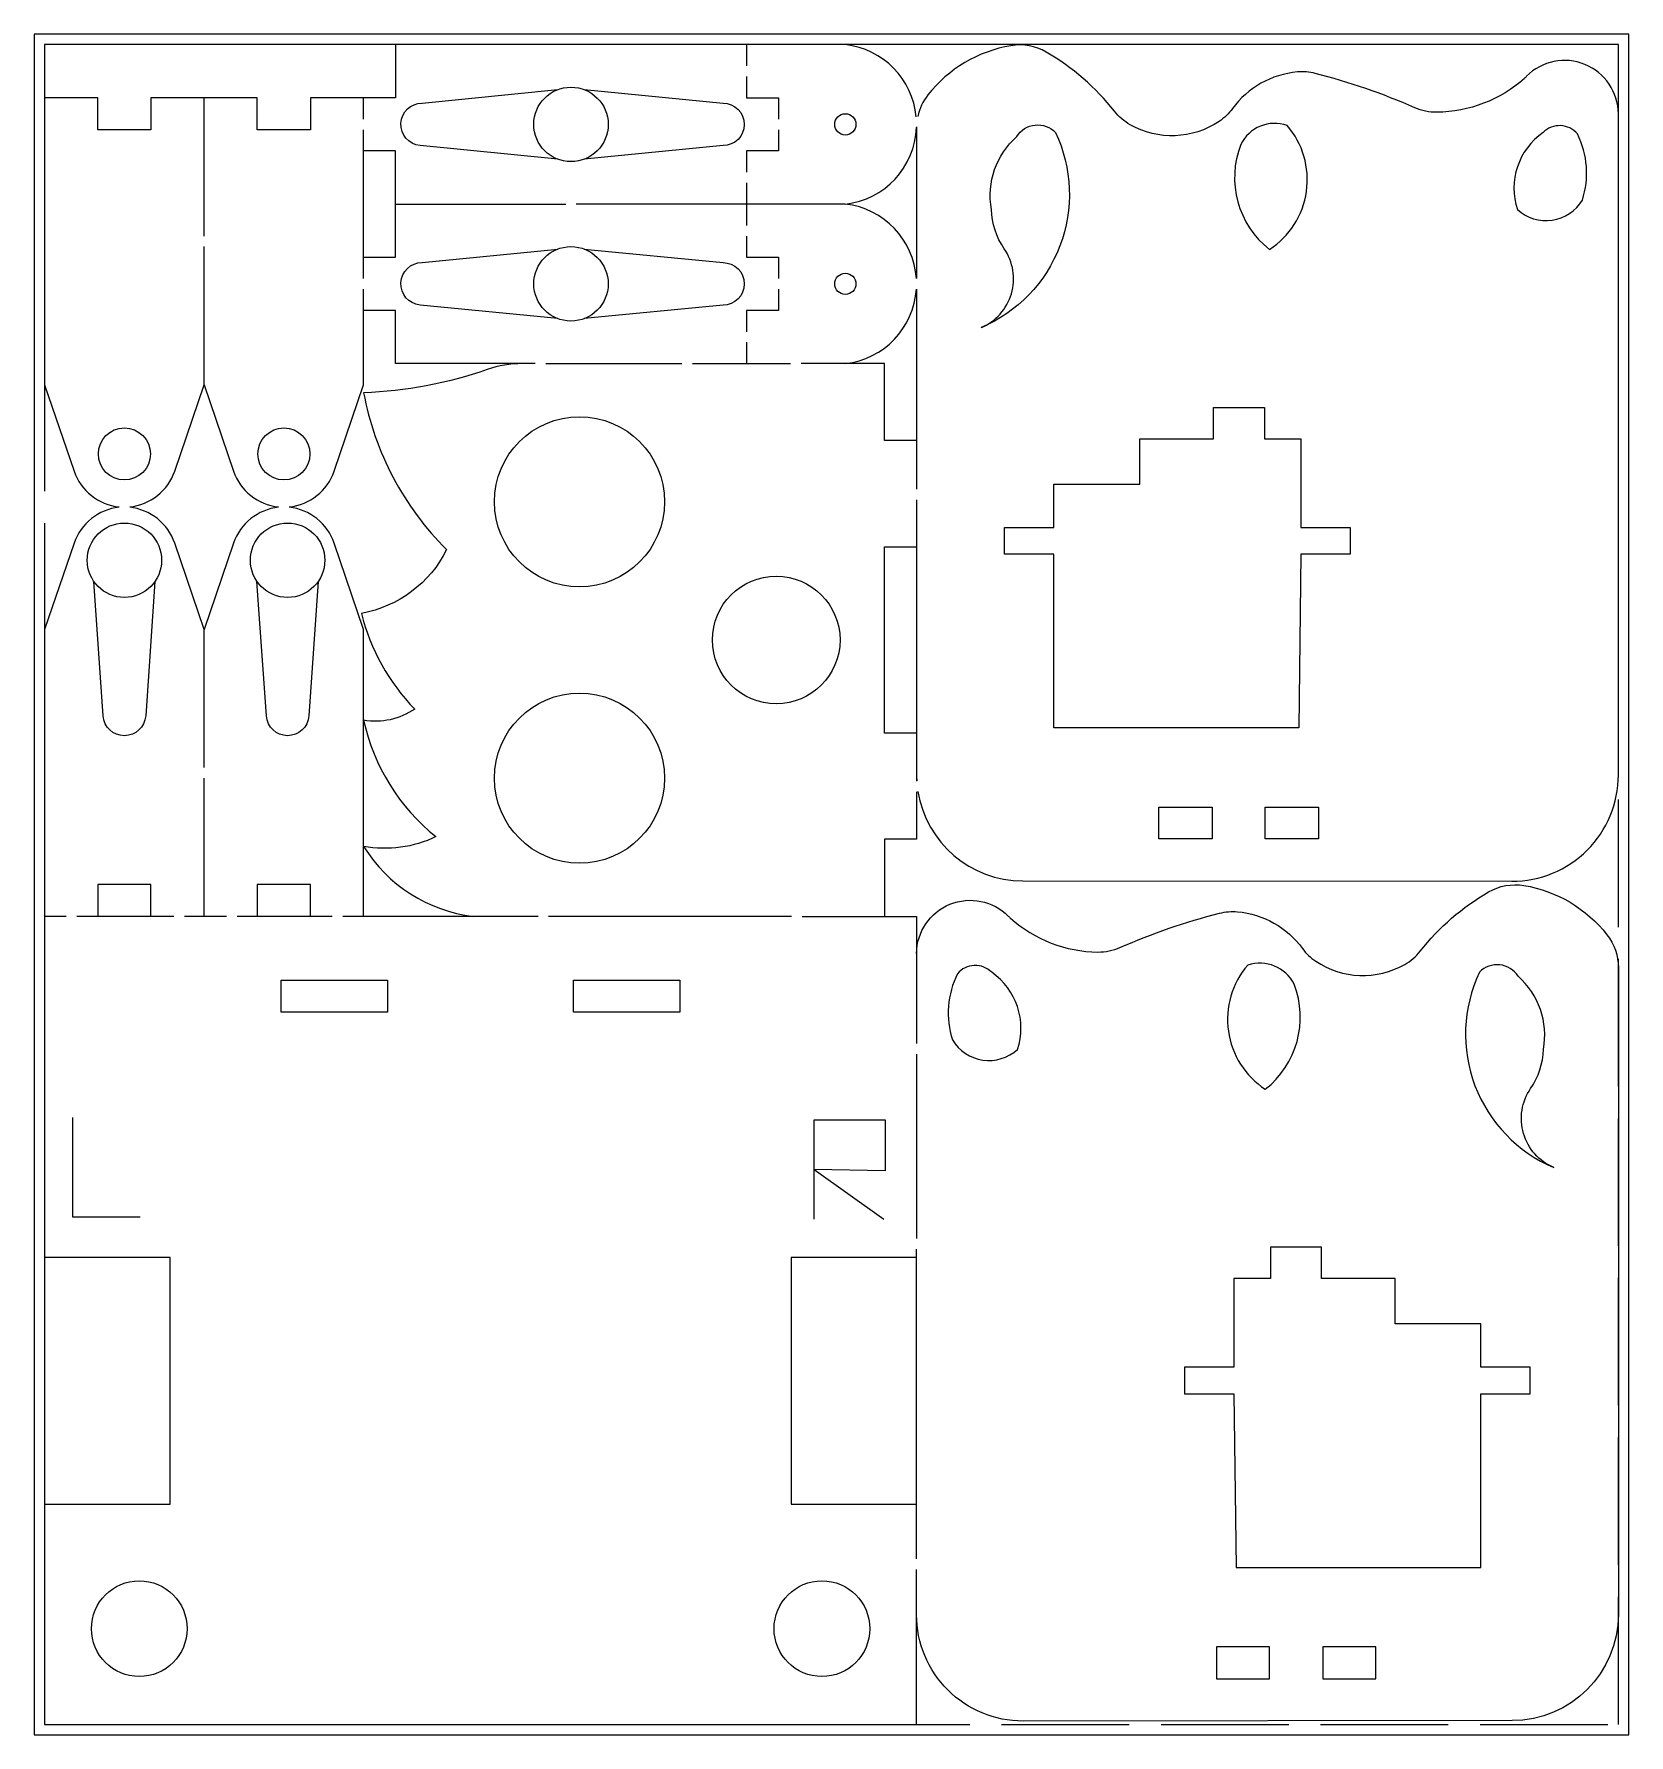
# Model space of a CAD drawing. Header units: millimetres. Extents: x 0 to 150, y 0 to 160.
import ezdxf

# ---------------------------------------------------------------- set-up
doc = ezdxf.new("R2010")
doc.units = ezdxf.units.MM
doc.linetypes.add('ACAD_ISO02W100', pattern=[15, 12, -3])
for name, color, linetype, true_color in [('Corte exterior', 1, 'Continuous', 0xff0000), ('grabado linea medio', 3, 'Continuous', 0x00ff00), ('mesa de trabajo y auxiliares', 7, 'Continuous', 0xffffff)]:
    doc.layers.add(name, color=color, linetype=linetype, true_color=true_color)

msp = doc.modelspace()

# ---------------------------------------------------------------- linework, layer by layer
at = {"layer": 'Corte exterior'}
for p, q in [((67, 159), (67, 157)), ((16, 141), (16, 154)), ((31, 152), (31, 154)), ((31, 137), (31, 151)), ((67, 146), (67, 142)), ((34, 144), (50, 144)), ((76.3, 144), (51, 144)), ((83, 136), (83, 117.18)), ((67, 131), (67, 129)), ((48.13, 129), (60.93, 129)), ((61.93, 129), (71.15, 129)), ((83, 116.18), (83, 89.71)), ((18.77, 112.11), (18.77, 112.11)), ((16, 77), (16, 90)), ((3.03, 77), (1, 77)), ((13.14, 77), (4.03, 77)), ((18.11, 77), (14.14, 77)), ((28.04, 77), (19.11, 77)), ((47.4, 77), (29.04, 77)), ((71.23, 77), (48.4, 77)), ((83, 73.51), (83, 65.05)), ((83, 64.05), (83, 46.69)), ((83, 16.56), (83, 45.69)), ((149, 18.19), (149, 13.19))]:
    msp.add_line(p, q, dxfattribs=at)
for points in [[(82.97, 152.2, 0.355367), (76.3, 159), (34, 159), (34, 154), (26, 154), (26, 151), (21, 151), (21, 154), (11, 154), (11, 151), (6, 151), (6, 154), (1, 154), (1, 127), (3.77, 118.89, 0.293539), (8, 115.52)], [(83.13, 88.76, 0.368038), (92.99, 80.34), (138.99, 80.3, 0.414499), (149, 90.3), (149, 152.5, 0.666082), (140.37, 156.03, -0.014763), (140.16, 155.82, -0.181236), (131.93, 152.64, -0.106732), (129.87, 153.06, 0.041343), (120.49, 156.29, 0.084458), (118.82, 156.43, 0.216154), (112.71, 152.98, -0.087245), (111.46, 151.78, -0.284182), (103.09, 151.47, -0.097411), (101.62, 152.73, 0.095535), (95.2, 158.3, 0.17386), (91.88, 158.9, 0.187217), (84.07, 154.27, 0.113327), (83.11, 152.25)], [(82.98, 137, 0.362762), (76.3, 144, 0.370192), (82.99, 151.2)], [(83, 151.26, 0.003594), (83, 151.18), (83, 137)], [(9, 115.52, 0.293539), (13.23, 118.89), (16, 127), (16, 140)], [(24, 115.52, 0.293539), (28.23, 118.89), (31, 127), (31, 136)], [(45.91, 129, 0.084056), (42.62, 128.44, -0.075083), (31, 126.26, 0.152933), (38.8, 111.5, -0.236068), (30.8, 105.5, 0.132261), (35.8, 96.5, -0.195984), (31, 95.45, 0.171445), (37.8, 84.5, -0.158588), (31, 83.58, 0.228497), (41.32, 77)], [(16, 127), (18.77, 118.89, 0.293539), (23, 115.52)], [(8, 115.48, 0.293539), (3.77, 112.11), (1, 104), (1, 1), (83, 1), (83, 11.06)], [(16, 91), (16, 104), (13.23, 112.11, 0.293539), (9, 115.48)], [(23, 115.48, 0.293539), (18.77, 112.11), (16, 104)], [(31, 77), (31, 104), (28.23, 112.11, 0.293539), (24, 115.48)], [(72.23, 77), (83, 77), (83, 73.51, -0.666082), (91.62, 77.03, 0.014763), (91.84, 76.83, 0.181236), (100.06, 73.65, 0.106732), (102.13, 74.07, -0.041343), (111.5, 77.3, -0.084458), (113.18, 77.44, -0.216154), (119.29, 73.99, 0.087245), (120.54, 72.79, 0.284182), (128.91, 72.48, 0.097411), (130.37, 73.73, -0.095535), (136.8, 79.3, -0.17386), (140.12, 79.91, -0.187217), (147.93, 75.28, -0.167993), (149, 72.19), (149, 11.35, -0.413868), (139.01, 1.35), (93.01, 1.31, -0.414499), (83, 11.31), (83, 15.56)]]:
    msp.add_lwpolyline(points, format="xyb", dxfattribs=at)
for points in [[(67, 156), (67, 154), (70, 154), (70, 152)], [(70, 151), (70, 149), (67, 149), (67, 147)], [(31, 139), (34, 139), (34, 149), (31, 149)], [(67, 141), (67, 139), (70, 139), (70, 137)], [(70, 136), (70, 134), (67, 134), (67, 132)], [(47.13, 129), (34, 129), (34, 134), (31, 134)], [(83, 121.75), (80, 121.75), (80, 129), (72.15, 129)], [(83, 94.25), (80, 94.25), (80, 111.75), (83, 111.75)], [(83, 88.71), (83, 84.25), (80, 84.25), (80, 77)], [(11, 77), (11, 80), (6, 80), (6, 77)], [(26, 77), (26, 80), (21, 80), (21, 77)], [(1, 21.7), (12.8, 21.7), (12.8, 44.9), (1, 44.9)], [(83, 44.9), (71.2, 44.9), (71.2, 21.7), (83, 21.7)]]:
    msp.add_lwpolyline(points, dxfattribs=at)
for points in [[(89.07, 132.38, 0.473522), (91.25, 139.8, -0.142982), (90.04, 143.5, -0.261779), (92.43, 150.36, -0.487489), (96.06, 150.75, -0.426444)], [(117.85, 151.41, 0.374166), (113.49, 149.61, 0.329388), (116.19, 139.73, 0.453805)], [(145.15, 150.61, 0.4414), (141.93, 150.73, 0.333292), (139.51, 143.48, 0.47187), (145.62, 144.38, 0.196611)], [(86.38, 65.38, 0.47187), (92.49, 64.48, 0.333292), (90.07, 71.74, 0.4414), (86.85, 71.61, 0.196611)], [(115.8, 60.74, 0.329388), (118.51, 70.62, 0.374166), (114.15, 72.41, 0.453805)], [(142.93, 53.38, -0.473522), (140.75, 60.81, 0.142982), (141.96, 64.5, 0.261779), (139.57, 71.37, 0.487489), (135.94, 71.75, 0.426444)]]:
    msp.add_lwpolyline(points, format="xyb", close=True, dxfattribs=at)
for points in [[(110.8, 87.28), (110.8, 84.28), (105.8, 84.28), (105.8, 87.28)], [(120.8, 87.28), (120.8, 84.28), (115.8, 84.28), (115.8, 87.28)], [(33.25, 71), (33.25, 68), (23.25, 68), (23.25, 71)], [(60.75, 68), (50.75, 68), (50.75, 71), (60.75, 71)], [(111.2, 5.29), (116.2, 5.29), (116.2, 8.29), (111.2, 8.29)], [(121.2, 5.29), (126.2, 5.29), (126.2, 8.29), (121.2, 8.29)]]:
    msp.add_lwpolyline(points, close=True, dxfattribs=at)
for centre, radius in [((50.5, 151.5), 3.5), ((76.3, 151.5), 1), ((50.5, 136.5), 3.5), ((76.3, 136.5), 1), ((51.3, 116), 8), ((8.5, 120.5), 2.45), ((23.5, 120.5), 2.45), ((8.5, 110.5), 3.5), ((23.85, 110.5), 3.5), ((69.8, 103), 6), ((51.3, 90), 8), ((9.9, 10), 4.5), ((74.1, 10), 4.5)]:
    msp.add_circle(centre, radius, dxfattribs=at)
for centre, radius, start, end in [((75.45, 136.5), 7.55, 276.4491, 356.2045), ((93, 90.34), 10, 180, 183.3808)]:
    msp.add_arc(centre, radius, start, end, dxfattribs=at)
at = {"layer": 'grabado linea medio'}
for points in [[(49.25, 148.23), (36.3, 149.51, -0.951943), (36.5, 153.5), (49.25, 154.77)], [(51.75, 154.77), (64.8, 153.5, -1), (64.8, 149.5), (51.75, 148.23)], [(49.25, 133.23), (36.3, 134.51, -0.951943), (36.5, 138.5), (49.25, 139.77)], [(51.75, 139.77), (64.8, 138.5, -1), (64.8, 134.5), (51.75, 133.23)], [(11.37, 108.5), (10.5, 95.86, -0.932827), (6.5, 95.86), (5.62, 108.5)], [(26.72, 108.5), (25.84, 95.86, -0.932827), (21.85, 95.86), (20.97, 108.5)]]:
    msp.add_lwpolyline(points, format="xyb", dxfattribs=at)
for points in [[(119.15, 121.93), (119.15, 113.59), (123.79, 113.59), (123.79, 111.07), (119.15, 111.07), (118.95, 94.73), (95.92, 94.73), (95.92, 111.07), (91.28, 111.07), (91.28, 113.59), (95.92, 113.59), (95.92, 117.65), (104, 117.65), (104, 121.93), (110.92, 121.93), (110.92, 124.88), (115.72, 124.88), (115.72, 121.93)], [(121.08, 45.89), (116.28, 45.89), (116.28, 42.94), (112.85, 42.94), (112.85, 34.6), (108.21, 34.6), (108.21, 32.08), (112.85, 32.08), (113.05, 15.74), (136.08, 15.74), (136.08, 32.08), (140.72, 32.08), (140.72, 34.6), (136.08, 34.6), (136.08, 38.66), (128, 38.66), (128, 42.94), (121.08, 42.94)]]:
    msp.add_lwpolyline(points, close=True, dxfattribs=at)
at = {"layer": 'mesa de trabajo y auxiliares'}
for p, q in [((0, 160), (0, 0)), ((150, 160), (0, 160)), ((150, 0), (150, 160)), ((149, 159), (1, 159)), ((3.63, 58.09), (3.63, 48.75)), ((73.36, 57.85), (80.04, 57.85)), ((73.36, 48.51), (73.36, 57.85)), ((80.04, 57.85), (80.04, 53.07)), ((73.36, 53.18), (79.93, 48.51)), ((80.04, 53.07), (73.36, 53.18)), ((3.63, 48.75), (9.97, 48.75)), ((0, 0), (150, 0))]:
    msp.add_line(p, q, dxfattribs=at)
at = {"layer": 'mesa de trabajo y auxiliares', "linetype": 'ACAD_ISO02W100'}
for p, q in [((1, 159), (1, 1)), ((149, 1), (149, 159)), ((1, 1), (149, 1))]:
    msp.add_line(p, q, dxfattribs=at)

doc.saveas('drawing.dxf')
